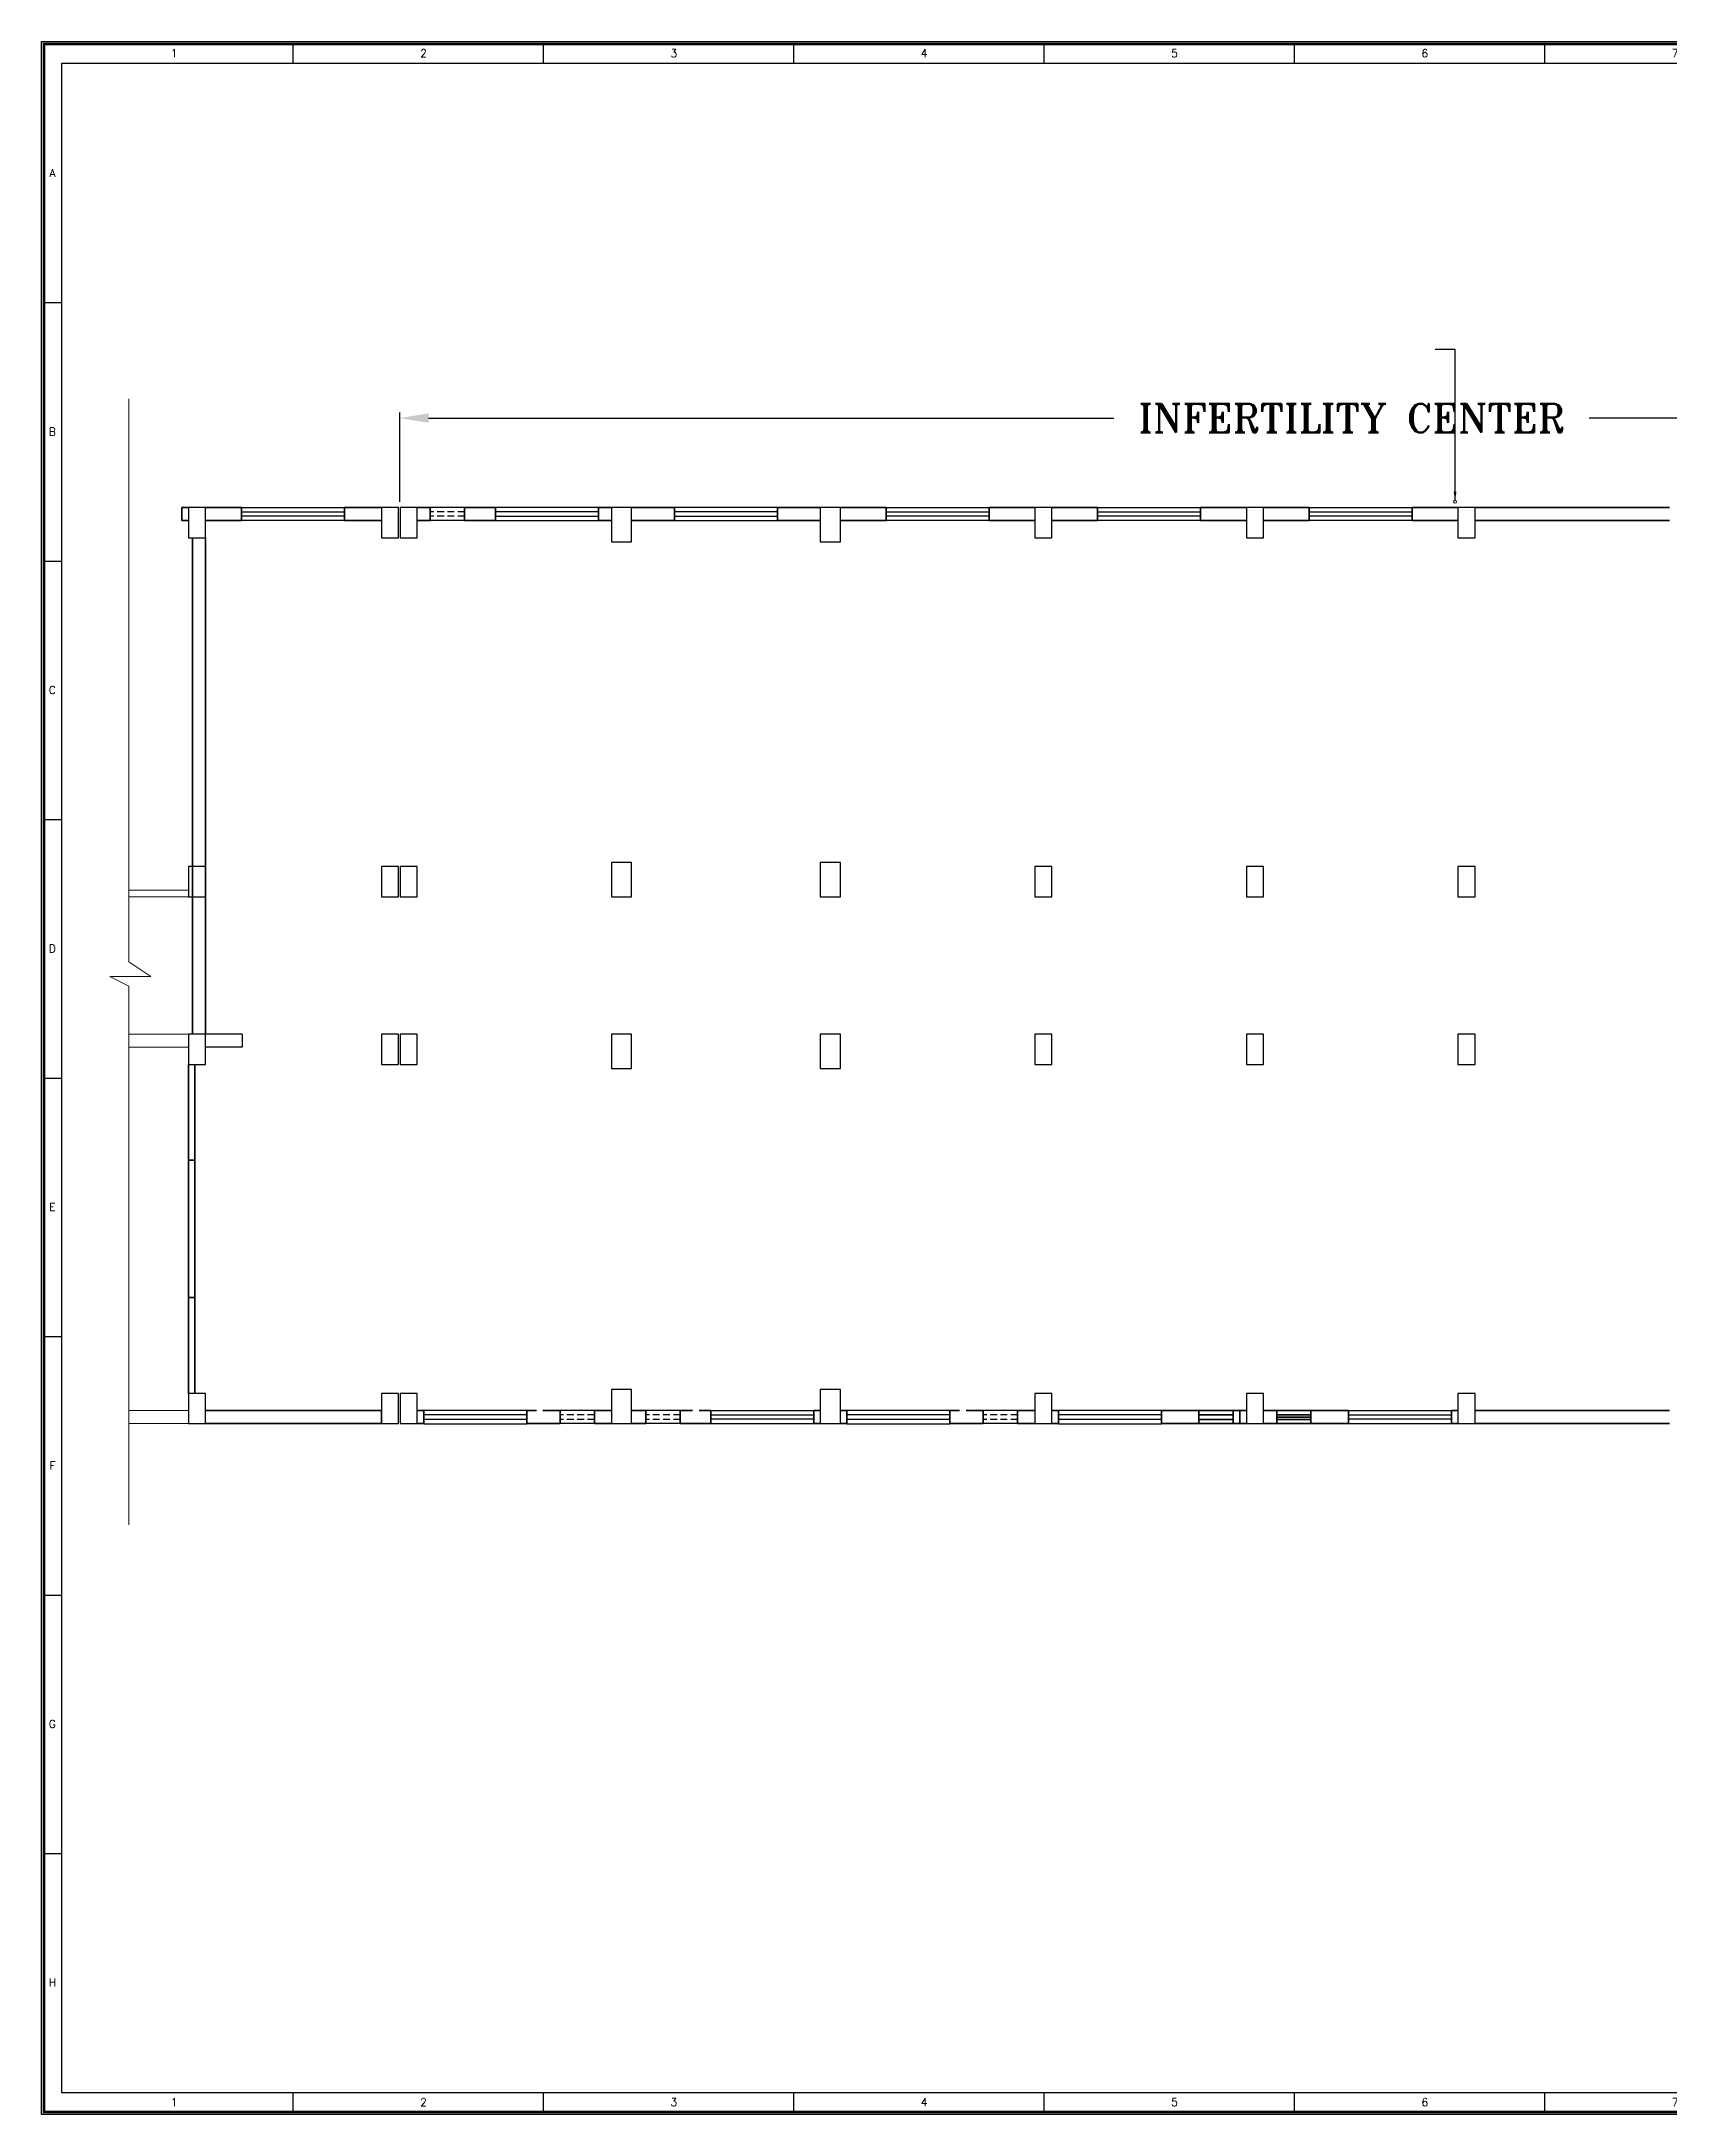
# Model space of a CAD drawing. Header units: millimetres. Extents: x 1327414 to 2124380, y -346496 to -91575.
# Drawn here: x 1380494 to 1408964, y -218163 to -181916 of the extents above; entities that cross this region are included whole.
import ezdxf
from ezdxf.enums import TextEntityAlignment as Align

# ---------------------------------------------------------------- set-up
doc = ezdxf.new("R2010")
doc.units = ezdxf.units.MM
doc.header["$LTSCALE"] = 600
doc.header["$MEASUREMENT"] = 0
doc.header["$PDMODE"] = 35
doc.linetypes.add('HIDDEN', pattern=[0.375, 0.25, -0.125])
for name, color, linetype in [('AC-AHU', 7, 'Continuous'), ('col', 5, 'Continuous'), ('TITLE', 7, 'Continuous'), ('wall', 1, 'Continuous'), ('Window', 4, 'Continuous')]:
    doc.layers.add(name, color=color, linetype=linetype)
doc.layers.add('AREA', color=193, linetype='Continuous', plot=False)
for name, color, linetype, lineweight in [('D.F', 251, 'Continuous', 5), ('DOOR', 144, 'Continuous', 13), ('MEP_HVAC_VRF_COPPER_PIPE', 6, 'Continuous', 9), ('P-Wall', 8, 'Continuous', 35)]:
    doc.layers.add(name, color=color, linetype=linetype, lineweight=lineweight)
doc.styles.add('ARIAL', font='')
doc.styles.add('ROMANS', font='romans.shx')
doc.styles.add('ROMANT', font='romant.shx')
doc.styles.get('ARIAL').set_extended_font_data('Arial')
doc.dimstyles.get("Standard").update_dxf_attribs({"dimscale": 1.5, "dimtxt": 150, "dimasz": 150, "dimexe": 100, "dimexo": 100, "dimgap": 0.25, "dimtad": 0, "dimdec": 0, "dimzin": 0, "dimdsep": 46, "dimtxsty": 'ARIAL', "dimcen": 0.09, "dimdle": 100, "dimclrd": 7, "dimclre": 7, "dimclrt": 7, "dimadec": 0, "dimazin": 0, "dimtfac": 1, "dimtdec": 0, "dimtofl": 0, "dimtmove": 0, "dimatfit": 3, "dimfxl": 1, "dimtolj": 1, "dimtzin": 0, "dimarcsym": 0})
doc.dimstyles.new('TEXT', dxfattribs={"dimscale": 0, "dimtxt": 500, "dimasz": 100, "dimexe": 75, "dimexo": 100, "dimgap": 50, "dimtad": 0, "dimdec": 0, "dimzin": 0, "dimdsep": 46, "dimtxsty": 'ARIAL', "dimblk": 'OBLIQUE', "dimcen": 0.09, "dimdle": 100, "dimclrd": 256, "dimclre": 256, "dimclrt": 6, "dimadec": 0, "dimazin": 0, "dimtfac": 1, "dimtdec": 0, "dimtofl": 0, "dimtmove": 2, "dimatfit": 3, "dimfxl": 1, "dimfrac": 2, "dimtolj": 1, "dimtzin": 0, "dimarcsym": 0})

# ---------------------------------------------------------------- blocks, each defined once
blk = doc.blocks.new('W1800')
at = {"layer": 'wall', "color": 7}
for p, q in [((0, -58), (0, 173)), ((1800, 173), (1800, -58))]:
    blk.add_line(p, q, dxfattribs=at)
at = {"layer": 'Window'}
for p, q in [((0, 173), (1800, 173)), ((0, 98), (1800, 98)), ((1800, 18), (0, 18)), ((1800, -58), (0, -58))]:
    blk.add_line(p, q, dxfattribs=at)
blk = doc.blocks.new('*D14')
at = {"layer": 'D.F', "color": 8, "lineweight": -2, "transparency": 16777216}
for p, q in [((1386764, -189963), (1386764, -188401)), ((1420039, -189963), (1420039, -188401)), ((1387264, -188501), (1399246, -188501)), ((1419539, -188501), (1407557, -188501))]:
    blk.add_line(p, q, dxfattribs=at)
at = {"layer": 'D.F', "color": 8, "transparency": 16777216}
for points in [[(1387264, -188418), (1387264, -188585), (1386764, -188501)], [(1419539, -188585), (1419539, -188418), (1420039, -188501)]]:
    blk.add_solid(points, dxfattribs=at)
at = {"layer": 'Defpoints', "color": 0, "transparency": 16777216}
for p in [(1386764, -188501), (1386764, -190063), (1420039, -190063)]:
    blk.add_point(p, dxfattribs=at)
at = {"layer": 'D.F', "color": 8, "transparency": 16777216, "insert": (1403402, -188501), "char_height": 750, "attachment_point": 5, "style": 'ROMANT'}
blk.add_mtext('\\A1;{\\H0.6667x;INFERTILITY CENTER}', dxfattribs=at)
blk = doc.blocks.new('_Oblique')
at = {"color": 0, "linetype": 'ByBlock', "lineweight": -2}
blk.add_line((-0.5, -0.5), (0.5, 0.5), dxfattribs=at)
blk = doc.blocks.new('A$C66962185')
at = {"layer": 'TITLE', "color": 7}
for p, q in [((30.11, -140930.66), (30.11, -140928.36)), ((60.37, -140930.66), (60.37, -140928.36)), ((90.64, -140930.66), (90.64, -140928.36)), ((120.9, -140930.66), (120.9, -140928.36)), ((151.16, -140930.66), (151.16, -140928.36)), ((181.42, -140930.66), (181.42, -140928.36)), ((211.69, -140930.66), (211.69, -140928.36)), ((241.95, -140930.66), (241.95, -140928.36)), ((272.21, -140930.66), (272.21, -140928.36)), ((302.47, -140930.66), (302.47, -140928.36)), ((332.74, -140930.66), (332.74, -140928.36)), ((363, -140959.61), (360.7, -140959.61)), ((363, -140990.86), (360.7, -140990.86)), ((363, -141022.1), (360.7, -141022.1)), ((363, -141053.35), (360.7, -141053.35)), ((363, -141084.59), (360.7, -141084.59)), ((363, -141115.84), (360.7, -141115.84)), ((363, -141147.08), (360.7, -141147.08))]:
    blk.add_line(p, q, dxfattribs=at)
at = {"layer": 'TITLE'}
for p, q in [((2.14, -140930.66), (360.7, -140930.66)), ((2.14, -141176.03), (2.14, -140930.66)), ((360.7, -141176.03), (360.7, -140930.66)), ((360.7, -141176.03), (2.14, -141176.03))]:
    blk.add_line(p, q, dxfattribs=at)
at = {"layer": 'TITLE', "color": 0}
for p, q in [((-0.15, -140959.61), (2.14, -140959.61)), ((-0.15, -140990.86), (2.14, -140990.86)), ((-0.15, -141022.1), (2.14, -141022.1)), ((-0.15, -141053.35), (2.14, -141053.35)), ((0, -141084.59), (2.14, -141084.59)), ((-0.15, -141115.84), (2.14, -141115.84)), ((-0.15, -141147.08), (2.14, -141147.08)), ((30.11, -141178.33), (30.11, -141176.03)), ((60.37, -141178.33), (60.37, -141176.03)), ((90.64, -141178.33), (90.64, -141176.03)), ((120.9, -141178.33), (120.9, -141176.03)), ((151.16, -141178.33), (151.16, -141176.03)), ((181.42, -141178.33), (181.42, -141176.03)), ((211.69, -141178.33), (211.69, -141176.03)), ((241.95, -141178.33), (241.95, -141176.03)), ((272.21, -141178.33), (272.21, -141176.03)), ((302.47, -141178.33), (302.47, -141176.03)), ((332.74, -141178.33), (332.74, -141176.03))]:
    blk.add_line(p, q, dxfattribs=at)
at = {"layer": 'TITLE', "color": 7, "const_width": 0.355}
blk.add_lwpolyline([(363, -140928.36), (363, -141178.33), (0, -141178.33), (0, -140928.36)], close=True, dxfattribs=at)
at = {"layer": 'TITLE', "color": 7, "style": 'ROMANS'}
for s, p in [('1', (15.75, -140929.48)), ('2', (45.89, -140929.48)), ('3', (76.15, -140929.48)), ('4', (106.41, -140929.48)), ('5', (136.67, -140929.48)), ('6', (166.94, -140929.48)), ('7', (197.2, -140929.48)), ('8', (227.46, -140929.48)), ('9', (257.73, -140929.48)), ('10', (287.99, -140929.48)), ('11', (318.25, -140929.48)), ('12', (348.51, -140929.48)), ('A', (361.83, -140943.96)), ('B', (361.83, -140975.21)), ('C', (361.83, -141006.45)), ('D', (361.83, -141037.7)), ('E', (361.83, -141068.94)), ('F', (361.83, -141100.19)), ('G', (361.83, -141131.44)), ('H', (361.83, -141162.68))]:
    blk.add_text(s, height=0.952, dxfattribs=at).set_placement(p, align=Align.MIDDLE)
at = {"layer": 'TITLE', "color": 0, "style": 'ROMANS'}
for s, p in [('A', (1.02, -140943.96)), ('B', (1.02, -140975.21)), ('C', (1.02, -141006.45)), ('D', (1.02, -141037.7)), ('E', (1.02, -141068.94)), ('F', (1.02, -141100.19)), ('G', (1.02, -141131.44)), ('H', (1.02, -141162.68)), ('1', (15.75, -141177.15)), ('2', (45.89, -141177.15)), ('3', (76.15, -141177.15)), ('4', (106.41, -141177.15)), ('5', (136.67, -141177.15)), ('6', (166.94, -141177.15)), ('7', (197.2, -141177.15)), ('8', (227.46, -141177.15)), ('9', (257.73, -141177.15)), ('10', (287.99, -141177.15)), ('11', (318.25, -141177.15)), ('12', (348.51, -141177.15))]:
    blk.add_text(s, height=0.952, dxfattribs=at).set_placement(p, align=Align.MIDDLE)

msp = doc.modelspace()

# ---------------------------------------------------------------- linework, layer by layer
at = {"layer": 'AREA'}
for points in [[(1380494.4, -181916), (1433091.1, -181916), (1433091.1, -218162.6), (1380494.4, -218162.6)], [(1380539.4, -181961), (1433046.1, -181961), (1433046.1, -218117.6), (1380539.4, -218117.6)]]:
    msp.add_lwpolyline(points, close=True, dxfattribs=at)
at = {"layer": 'col'}
for points in [[(1383064.2, -190592.8), (1383364.2, -190592.8), (1383364.2, -190062.8), (1383064.2, -190062.8)], [(1386439.2, -190592.8), (1386739.2, -190592.8), (1386739.2, -190062.8), (1386439.2, -190062.8)], [(1386764.2, -190592.8), (1387064.2, -190592.8), (1387064.2, -190062.8), (1386764.2, -190062.8)], [(1390464.2, -190662.8), (1390814.2, -190662.8), (1390814.2, -190062.8), (1390464.2, -190062.8)], [(1394114.2, -190662.8), (1394464.2, -190662.8), (1394464.2, -190062.8), (1394114.2, -190062.8)], [(1397864.2, -190592.8), (1398164.2, -190592.8), (1398164.2, -190062.8), (1397864.2, -190062.8)], [(1401564.2, -190592.8), (1401864.2, -190592.8), (1401864.2, -190062.8), (1401564.2, -190062.8)], [(1405264.2, -190592.8), (1405564.2, -190592.8), (1405564.2, -190062.8), (1405264.2, -190062.8)], [(1383064.2, -196872.8), (1383364.2, -196872.8), (1383364.2, -196342.8), (1383064.2, -196342.8)], [(1386439.2, -196872.8), (1386739.2, -196872.8), (1386739.2, -196342.8), (1386439.2, -196342.8)], [(1386764.2, -196872.8), (1387064.2, -196872.8), (1387064.2, -196342.8), (1386764.2, -196342.8)], [(1390464.2, -196872.8), (1390814.2, -196872.8), (1390814.2, -196272.8), (1390464.2, -196272.8)], [(1394114.2, -196872.8), (1394464.2, -196872.8), (1394464.2, -196272.8), (1394114.2, -196272.8)], [(1397864.2, -196872.8), (1398164.2, -196872.8), (1398164.2, -196342.8), (1397864.2, -196342.8)], [(1401564.2, -196872.8), (1401864.2, -196872.8), (1401864.2, -196342.8), (1401564.2, -196342.8)], [(1405264.2, -196872.8), (1405564.2, -196872.8), (1405564.2, -196342.8), (1405264.2, -196342.8)], [(1383064.2, -199802.8), (1383364.2, -199802.8), (1383364.2, -199272.8), (1383064.2, -199272.8)], [(1386439.2, -199802.8), (1386739.2, -199802.8), (1386739.2, -199272.8), (1386439.2, -199272.8)], [(1386764.2, -199802.8), (1387064.2, -199802.8), (1387064.2, -199272.8), (1386764.2, -199272.8)], [(1390464.2, -199872.8), (1390814.2, -199872.8), (1390814.2, -199272.8), (1390464.2, -199272.8)], [(1394114.2, -199872.8), (1394464.2, -199872.8), (1394464.2, -199272.8), (1394114.2, -199272.8)], [(1397864.2, -199802.8), (1398164.2, -199802.8), (1398164.2, -199272.8), (1397864.2, -199272.8)], [(1401564.2, -199802.8), (1401864.2, -199802.8), (1401864.2, -199272.8), (1401564.2, -199272.8)], [(1405264.2, -199802.8), (1405564.2, -199802.8), (1405564.2, -199272.8), (1405264.2, -199272.8)], [(1390464.2, -206082.8), (1390814.2, -206082.8), (1390814.2, -205482.8), (1390464.2, -205482.8)], [(1394114.2, -206082.8), (1394464.2, -206082.8), (1394464.2, -205482.8), (1394114.2, -205482.8)], [(1383064.2, -206082.8), (1383364.2, -206082.8), (1383364.2, -205552.8), (1383064.2, -205552.8)], [(1386439.2, -206082.8), (1386739.2, -206082.8), (1386739.2, -205552.8), (1386439.2, -205552.8)], [(1386764.2, -206082.8), (1387064.2, -206082.8), (1387064.2, -205552.8), (1386764.2, -205552.8)], [(1397864.2, -206082.8), (1398164.2, -206082.8), (1398164.2, -205552.8), (1397864.2, -205552.8)], [(1401564.2, -206082.8), (1401864.2, -206082.8), (1401864.2, -205552.8), (1401564.2, -205552.8)], [(1405264.2, -206082.8), (1405564.2, -206082.8), (1405564.2, -205552.8), (1405264.2, -205552.8)]]:
    msp.add_lwpolyline(points, close=True, dxfattribs=at)
at = {"layer": 'D.F', "linetype": 'Continuous'}
for p, q in [((1382020.4, -188164.9), (1382020.4, -198009.7)), ((1382020.4, -196757.8), (1383064.2, -196757.8)), ((1382020.4, -196872.8), (1383064.2, -196872.8)), ((1382405.7, -198265.1), (1381691.9, -198265.1)), ((1381691.9, -198265.1), (1382020.4, -198434.1)), ((1382020.4, -198009.7), (1382405.7, -198265.1)), ((1382020.4, -198434.1), (1382020.4, -207854.4)), ((1382020.4, -199272.8), (1383064.2, -199272.8)), ((1382020.4, -199502.8), (1383064.2, -199502.8)), ((1382020.4, -205852.8), (1383064.2, -205852.8)), ((1382020.4, -206082.8), (1383064.2, -206082.8))]:
    msp.add_line(p, q, dxfattribs=at)
at = {"layer": 'MEP_HVAC_VRF_COPPER_PIPE'}
msp.add_circle((1405214.2, -189962.8), 25, dxfattribs=at)
at = {"layer": 'P-Wall', "color": 8, "linetype": 'Continuous'}
for p, q in [((1383064.2, -190062.8), (1382949.2, -190062.8)), ((1382949.2, -190292.8), (1382949.2, -190062.8)), ((1383064.2, -190062.8), (1382949.2, -190062.8)), ((1383064.2, -190292.8), (1382949.2, -190292.8)), ((1383994.7, -190062.8), (1383364.2, -190062.8)), ((1383994.7, -190292.8), (1383364.2, -190292.8)), ((1383994.7, -190062.8), (1383994.7, -190292.8)), ((1385794.7, -190062.8), (1385794.7, -190292.8)), ((1386439.2, -190062.8), (1385794.7, -190062.8)), ((1386439.2, -190292.8), (1385794.7, -190292.8)), ((1383134.2, -190592.8), (1383134.2, -199272.8)), ((1383364.2, -190592.8), (1383364.2, -199272.8)), ((1383064.2, -199802.8), (1383064.2, -201477.8)), ((1383179.2, -199802.8), (1383179.2, -201477.8)), ((1383064.2, -203877.8), (1383064.2, -201477.8)), ((1383179.2, -201477.8), (1383064.2, -201477.8)), ((1383179.2, -201477.8), (1383179.2, -203877.8)), ((1383064.2, -203877.8), (1383064.2, -205552.8)), ((1383179.2, -203877.8), (1383064.2, -203877.8)), ((1383179.2, -203877.8), (1383179.2, -205552.8)), ((1386439.2, -205852.8), (1383364.2, -205852.8)), ((1386439.2, -205852.8), (1386439.2, -206082.8)), ((1389564.2, -205852.8), (1389564.2, -206082.8)), ((1390164.2, -205852.8), (1390164.2, -206082.8)), ((1391064.2, -205852.8), (1391064.2, -206082.8)), ((1391664.2, -205852.8), (1391664.2, -206082.8)), ((1396964.2, -205852.8), (1396964.2, -206082.8)), ((1397564.2, -205852.8), (1397564.2, -206082.8)), ((1386439.2, -206082.8), (1383364.2, -206082.8))]:
    msp.add_line(p, q, dxfattribs=at)
at = {"layer": 'P-Wall', "color": 8}
for p, q in [((1387294.2, -190062.8), (1387064.2, -190062.8)), ((1387294.2, -190292.8), (1387064.2, -190292.8)), ((1387294.2, -190292.8), (1387294.2, -190062.8)), ((1388434.5, -190062.8), (1387894.2, -190062.8)), ((1387894.2, -190292.8), (1387894.2, -190062.8)), ((1388434.5, -190292.8), (1387894.2, -190292.8)), ((1388434.5, -190292.8), (1388434.5, -190062.8)), ((1390464.2, -190062.8), (1390234.5, -190062.8)), ((1390234.5, -190292.8), (1390234.5, -190062.8)), ((1390464.2, -190292.8), (1390234.5, -190292.8)), ((1391564.5, -190062.8), (1390814.2, -190062.8)), ((1391564.5, -190292.8), (1390814.2, -190292.8)), ((1391564.5, -190292.8), (1391564.5, -190062.8)), ((1394114.2, -190062.8), (1393364.5, -190062.8)), ((1393364.5, -190292.8), (1393364.5, -190062.8)), ((1394114.2, -190292.8), (1393364.5, -190292.8)), ((1394464.2, -190062.8), (1395263.8, -190062.8)), ((1394464.2, -190292.8), (1395263.8, -190292.8)), ((1395263.8, -190292.8), (1395263.8, -190062.8)), ((1397063.8, -190292.8), (1397063.8, -190062.8)), ((1397063.8, -190062.8), (1397864.2, -190062.8)), ((1397063.8, -190292.8), (1397864.2, -190292.8)), ((1398164.2, -190062.8), (1398963.8, -190062.8)), ((1398164.2, -190292.8), (1398963.8, -190292.8)), ((1398963.8, -190292.8), (1398963.8, -190062.8)), ((1400763.8, -190292.8), (1400763.8, -190062.8)), ((1400763.8, -190062.8), (1401564.2, -190062.8)), ((1400763.8, -190292.8), (1401564.2, -190292.8)), ((1401864.2, -190062.8), (1402663.8, -190062.8)), ((1401864.2, -190292.8), (1402663.8, -190292.8)), ((1402663.8, -190292.8), (1402663.8, -190062.8)), ((1404463.8, -190292.8), (1404463.8, -190062.8)), ((1404463.8, -190062.8), (1405264.2, -190062.8)), ((1404463.8, -190292.8), (1405264.2, -190292.8)), ((1408964.2, -190062.8), (1405564.2, -190062.8)), ((1408964.2, -190292.8), (1405564.2, -190292.8)), ((1387179.2, -205852.8), (1387064.2, -205852.8)), ((1387064.2, -205852.8), (1387179.2, -205852.8)), ((1387179.2, -205852.8), (1387179.2, -206082.8)), ((1388979.2, -205852.8), (1388979.2, -206082.8)), ((1388979.2, -205852.8), (1389149.2, -205852.8)), ((1389264.2, -205852.8), (1389564.2, -205852.8)), ((1390164.2, -205852.8), (1390464.2, -205852.8)), ((1391064.2, -205852.8), (1390814.2, -205852.8)), ((1391879.2, -205852.8), (1391664.2, -205852.8)), ((1392199.2, -205852.8), (1391994.2, -205852.8)), ((1392199.2, -205852.8), (1392199.2, -206082.8)), ((1393999.2, -205852.8), (1393999.2, -206082.8)), ((1393999.2, -205852.8), (1394114.2, -205852.8)), ((1394579.2, -205852.8), (1394464.2, -205852.8)), ((1394579.2, -205852.8), (1394579.2, -206082.8)), ((1396379.2, -205852.8), (1396379.2, -206082.8)), ((1396379.2, -205852.8), (1396549.2, -205852.8)), ((1396664.2, -205852.8), (1396964.2, -205852.8)), ((1397564.2, -205852.8), (1397864.2, -205852.8)), ((1398164.2, -205852.8), (1398279.2, -205852.8)), ((1398279.2, -205852.8), (1398279.2, -206082.8)), ((1400079.2, -205852.8), (1400079.2, -206082.8)), ((1400079.2, -205852.8), (1401564.2, -205852.8)), ((1400079.2, -205852.8), (1400079.2, -206082.8)), ((1400079.2, -205852.8), (1400249.2, -205852.8)), ((1400364.2, -205852.8), (1400734.2, -205852.8)), ((1400734.2, -205852.8), (1400734.2, -206082.8)), ((1401334.2, -205852.8), (1400734.2, -205852.8)), ((1401334.2, -205852.8), (1401334.2, -206082.8)), ((1401334.2, -205852.8), (1401564.2, -205852.8)), ((1401564.2, -205852.8), (1401449.2, -205852.8)), ((1401449.2, -205852.8), (1401449.2, -206082.8)), ((1403349.2, -205852.8), (1401864.2, -205852.8)), ((1402094.2, -205852.8), (1401864.2, -205852.8)), ((1402094.2, -205852.8), (1401864.2, -205852.8)), ((1402694.2, -205852.8), (1402094.2, -205852.8)), ((1402094.2, -205852.8), (1402094.2, -206082.8)), ((1402094.2, -205852.8), (1402094.2, -206082.8)), ((1402694.2, -205852.8), (1402094.2, -205852.8)), ((1402879.2, -205852.8), (1402694.2, -205852.8)), ((1402694.2, -205852.8), (1402694.2, -206082.8)), ((1402694.2, -205852.8), (1402694.2, -206082.8)), ((1402879.2, -205852.8), (1402694.2, -205852.8)), ((1403349.2, -205852.8), (1403349.2, -206082.8)), ((1405149.2, -205852.8), (1405264.2, -205852.8)), ((1405149.2, -205852.8), (1405149.2, -206082.8)), ((1405149.2, -205852.8), (1405149.2, -206082.8)), ((1405149.2, -205852.8), (1405264.2, -205852.8)), ((1405564.2, -205852.8), (1408964.2, -205852.8)), ((1387179.2, -206082.8), (1387064.2, -206082.8)), ((1387064.2, -206082.8), (1387179.2, -206082.8)), ((1388979.2, -206082.8), (1389564.2, -206082.8)), ((1390164.2, -206082.8), (1390464.2, -206082.8)), ((1391064.2, -206082.8), (1390814.2, -206082.8)), ((1392199.2, -206082.8), (1391664.2, -206082.8)), ((1393999.2, -206082.8), (1394114.2, -206082.8)), ((1394579.2, -206082.8), (1394464.2, -206082.8)), ((1396379.2, -206082.8), (1396964.2, -206082.8)), ((1397564.2, -206082.8), (1397864.2, -206082.8)), ((1398164.2, -206082.8), (1398279.2, -206082.8)), ((1400079.2, -206082.8), (1401564.2, -206082.8)), ((1400079.2, -206082.8), (1400734.2, -206082.8)), ((1401334.2, -205927.8), (1400734.2, -205927.8)), ((1401334.2, -206007.8), (1400734.2, -206007.8)), ((1401334.2, -206082.8), (1400734.2, -206082.8)), ((1401334.2, -206082.8), (1401564.2, -206082.8)), ((1401564.2, -206082.8), (1401449.2, -206082.8)), ((1403349.2, -206082.8), (1401864.2, -206082.8)), ((1402094.2, -206082.8), (1401864.2, -206082.8)), ((1402694.2, -205927.8), (1402094.2, -205927.8)), ((1402694.2, -205927.8), (1402094.2, -205927.8)), ((1402694.2, -205967.8), (1402094.2, -205967.8)), ((1402694.2, -206007.8), (1402094.2, -206007.8)), ((1402094.2, -206082.8), (1402694.2, -206082.8)), ((1402694.2, -206082.8), (1402094.2, -206082.8)), ((1405149.2, -206082.8), (1405264.2, -206082.8)), ((1405564.2, -206082.8), (1408964.2, -206082.8))]:
    msp.add_line(p, q, dxfattribs=at)
at = {"layer": 'wall', "linetype": 'Continuous'}
for p, q in [((1384004.7, -199272.8), (1383364.2, -199272.8)), ((1384004.7, -199272.8), (1384004.7, -199502.8)), ((1384004.7, -199502.8), (1383364.2, -199502.8))]:
    msp.add_line(p, q, dxfattribs=at)
at = {"layer": 'Window', "ltscale": 750}
for p, q in [((1387894.2, -190062.8), (1387294.2, -190062.8)), ((1387894.2, -190292.8), (1387294.2, -190292.8)), ((1390164.2, -205852.8), (1389564.2, -205852.8)), ((1391664.2, -205852.8), (1391064.2, -205852.8)), ((1397564.2, -205852.8), (1396964.2, -205852.8)), ((1390164.2, -206082.8), (1389564.2, -206082.8)), ((1391664.2, -206082.8), (1391064.2, -206082.8)), ((1397564.2, -206082.8), (1396964.2, -206082.8))]:
    msp.add_line(p, q, dxfattribs=at)
at = {"layer": 'Window', "linetype": 'HIDDEN', "ltscale": 0.8}
for p, q in [((1387894.2, -190137.8), (1387294.2, -190137.8)), ((1387894.2, -190217.8), (1387294.2, -190217.8)), ((1390164.2, -205927.8), (1389564.2, -205927.8)), ((1390164.2, -206007.8), (1389564.2, -206007.8)), ((1391664.2, -205927.8), (1391064.2, -205927.8)), ((1391664.2, -206007.8), (1391064.2, -206007.8)), ((1397564.2, -205927.8), (1396964.2, -205927.8)), ((1397564.2, -206007.8), (1396964.2, -206007.8))]:
    msp.add_line(p, q, dxfattribs=at)

# ---------------------------------------------------------------- block references
at = {"layer": 'DOOR', "color": 7, "rotation": 180}
for p in [(1385794.7, -190120.3), (1397063.8, -190120.3), (1400763.8, -190120.3), (1404463.8, -190120.3)]:
    msp.add_blockref('W1800', p, dxfattribs=at)
at = {"layer": 'DOOR', "color": 7, "xscale": -1, "rotation": 180}
for p in [(1388434.5, -190120.3), (1391564.5, -190120.3)]:
    msp.add_blockref('W1800', p, dxfattribs=at)
at = {"layer": 'DOOR', "color": 7, "xscale": -1}
for p in [(1388979.2, -206025.3), (1396379.2, -206025.3), (1400079.2, -206025.3)]:
    msp.add_blockref('W1800', p, dxfattribs=at)
at = {"layer": 'DOOR', "color": 7}
for p in [(1392199.2, -206025.3), (1403349.2, -206025.3)]:
    msp.add_blockref('W1800', p, dxfattribs=at)
at = {"layer": 'TITLE', "xscale": 144.6465675549349, "yscale": 144.6465665108379, "zscale": 144.6465669265092}
msp.add_blockref('A$C66962185', (1380539.4, 20202843), dxfattribs=at)

# ---------------------------------------------------------------- dimensions: what is measured, and where the dimension line sits
at = {"layer": 'D.F', "color": 8}
dim = msp.add_aligned_dim(p1=(1420039.2, -190062.8), p2=(1386764.2, -190062.8), distance=-1561.6, text='{\\H0.6667x;INFERTILITY CENTER}', dimstyle='Standard', override={"dimscale": 1, "dimtxt": 750, "dimasz": 500, "dimtxsty": 'ROMANT', "dimclrd": 8, "dimclre": 8, "dimclrt": 8}, dxfattribs=at)
dim.commit()
dim.dimension.update_dxf_attribs({"geometry": '*D14', "text_midpoint": (1403401.7, -188501.3)})

# ---------------------------------------------------------------- leaders
at = {"layer": 'AC-AHU', "linetype": 'ByBlock'}
msp.add_leader([(1405214.2, -189937.8), (1405214.2, -187302.2), (1404863.5, -187302.2)], dimstyle='TEXT', override={"dimscale": 1, "dimtxt": 200, "dimasz": 150}, dxfattribs=at)

doc.saveas('drawing.dxf')
